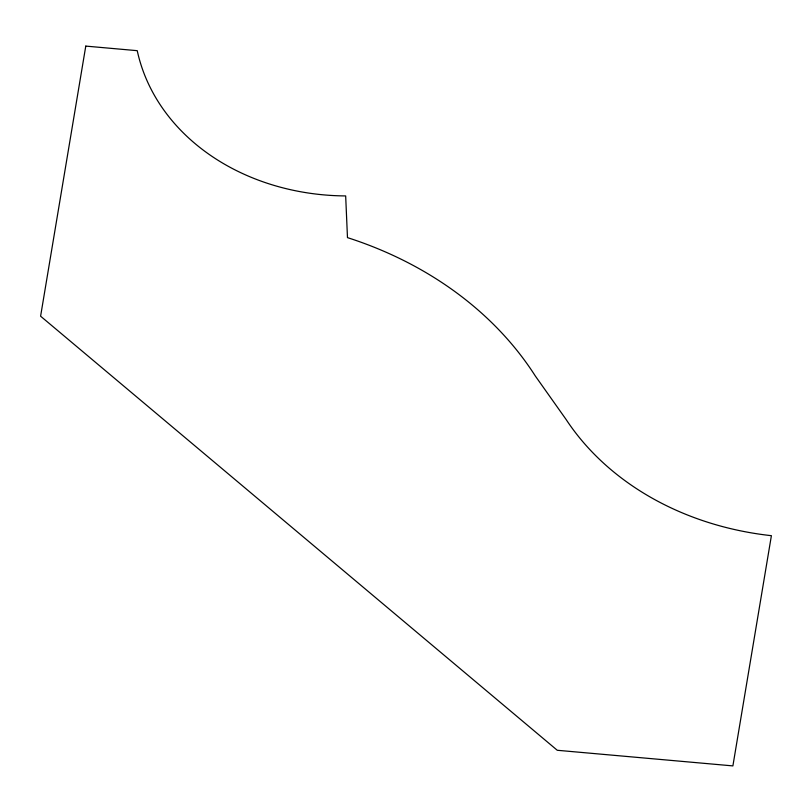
<?xml version="1.0" encoding="UTF-8"?>
<svg xmlns="http://www.w3.org/2000/svg" width="812" height="812" viewBox="0 0 812 812"><rect width="100%" height="100%" fill="white"/><g stroke="black" fill="none" stroke-linecap="round" stroke-linejoin="round"><path stroke-width="1.22" d="M85.778 46.101L40.6 316.193L557.276 750.278L732.891 765.899L771.4 535.676A285.783 236.647 -4.9 0 1 566.096 419.469L535.321 376.007A376.017 311.372 -4.9 0 0 347.475 237.622L345.668 195.925A220.905 182.923 -4.9 0 1 137.238 50.679L85.778 46.101"/></g></svg>
